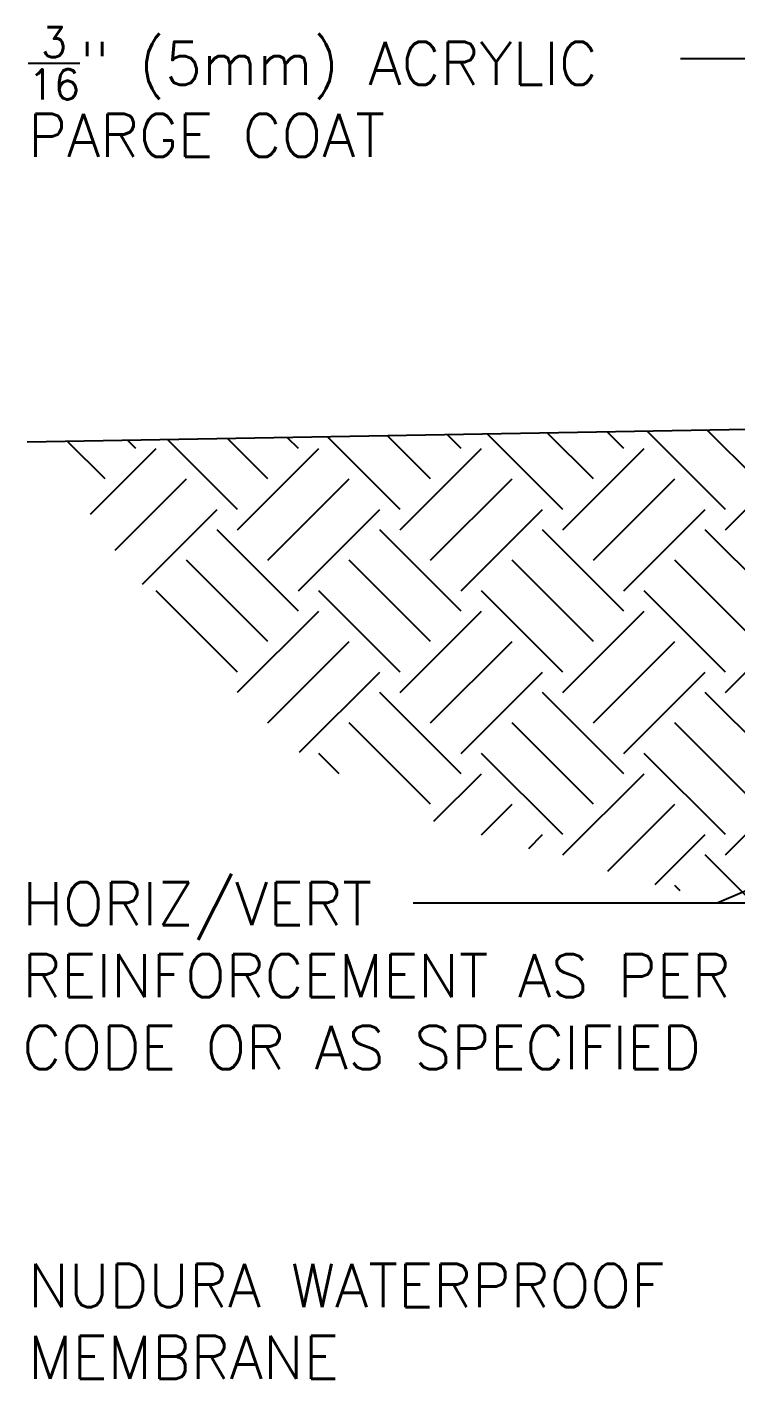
# Model space of a CAD drawing. Header units: inches. Extents: x 242.4 to 299.9, y 154.8 to 232.7.
# Drawn here: x 242.45 to 254.77, y 187.39 to 210.91 of the extents above; entities that cross this region are included whole.
import ezdxf

# ---------------------------------------------------------------- set-up
doc = ezdxf.new("R2010")
doc.units = ezdxf.units.IN
doc.header["$MEASUREMENT"] = 0
for name, color, linetype in [('HATCH', 12, 'Continuous'), ('LINE50', 5, 'Continuous'), ('TEXT', 4, 'Continuous')]:
    doc.layers.add(name, color=color, linetype=linetype)
doc.styles.add('DIM', font='romans.shx', dxfattribs={"width": 0.7})
doc.styles.add('ROMANS', font='romans.shx', dxfattribs={"height": 0.75})
doc.dimstyles.new('ext_12', dxfattribs={"dimscale": 12, "dimtxt": 0.09375, "dimasz": 0.09375, "dimexe": 0.09375, "dimexo": 0.0625, "dimgap": 0.0625, "dimtad": 1, "dimdec": 1, "dimzin": 3, "dimdsep": 46, "dimlunit": 4, "dimtxsty": 'DIM', "dimcen": 0.09, "dimdle": 0.09375, "dimclrt": 4, "dimadec": 0, "dimazin": 0, "dimtfac": 1, "dimtdec": 1, "dimtmove": 2, "dimatfit": 3, "dimfxl": 1, "dimfrac": 2, "dimtolj": 1, "dimtzin": 0, "dimarcsym": 0})

msp = doc.modelspace()

# ---------------------------------------------------------------- hatches: boundary and pattern name
at = {"layer": 'HATCH'}
h = msp.add_hatch(dxfattribs=at)
h.set_pattern_fill('EARTH', color=256, scale=8, angle=45, style=0)
h.set_pattern_definition([(45, (151.0017, 17.2565), (2e-16, 2.828427), [2, -2]), (45, (150.4714, 17.7868), (2e-16, 2.828427), [2, -2]), (45, (149.941, 18.3171), (2e-16, 2.828427), [2, -2]), (135, (149.941, 18.6707), (-2.828427, 4e-16), [2, -2]), (135, (150.4714, 19.201), (-2.828427, 4e-16), [2, -2]), (135, (151.0017, 19.7314), (-2.828427, 4e-16), [2, -2])])
h.paths.add_polyline_path([(242.953, 203.696), (242.953, 203.316), (244.158, 201.563), (246.874, 198.472), (249.234, 197.182), (253.73, 195.892), (258.861, 195.501), (258.861, 197.98), (258.674, 197.98), (258.674, 203.98)])

# ---------------------------------------------------------------- linework, layer by layer
at = {"layer": 'LINE50'}
msp.add_line((242.453, 203.696), (258.674, 203.98), dxfattribs=at)

# ---------------------------------------------------------------- texts
at = {"layer": 'TEXT', "char_height": 0.75, "attachment_point": 4, "style": 'ROMANS'}
for s, insert, width in [('\\A1;{\\H0.7x;\\S3/16;}" (5mm) ACRYLIC PARGE COAT', (242.472, 209.783), 14.0636), ('HORIZ/VERT REINFORCEMENT AS PER CODE OR AS SPECIFIED', (242.372, 194.411), 15.30561), ('\\A1;NUDURA WATERPROOF MEMBRANE', (242.472, 188.395), 14.3929)]:
    msp.add_mtext(s, dxfattribs=dict(at, insert=insert, width=width))

# ---------------------------------------------------------------- leaders
at = {"layer": 'TEXT'}
for points in [[(258.674, 207.98), (255.036, 210.36), (253.813, 210.36)], [(268.549, 201.741), (254.447, 195.669), (249.167, 195.669)]]:
    msp.add_leader(points, dimstyle='ext_12', override={"dimgap": 0.0625, "dimtad": 0}, dxfattribs=at)
msp.add_leader([(269.127, 195.669), (249.167, 195.669)], dimstyle='ext_12', dxfattribs=at)

doc.saveas('drawing.dxf')
